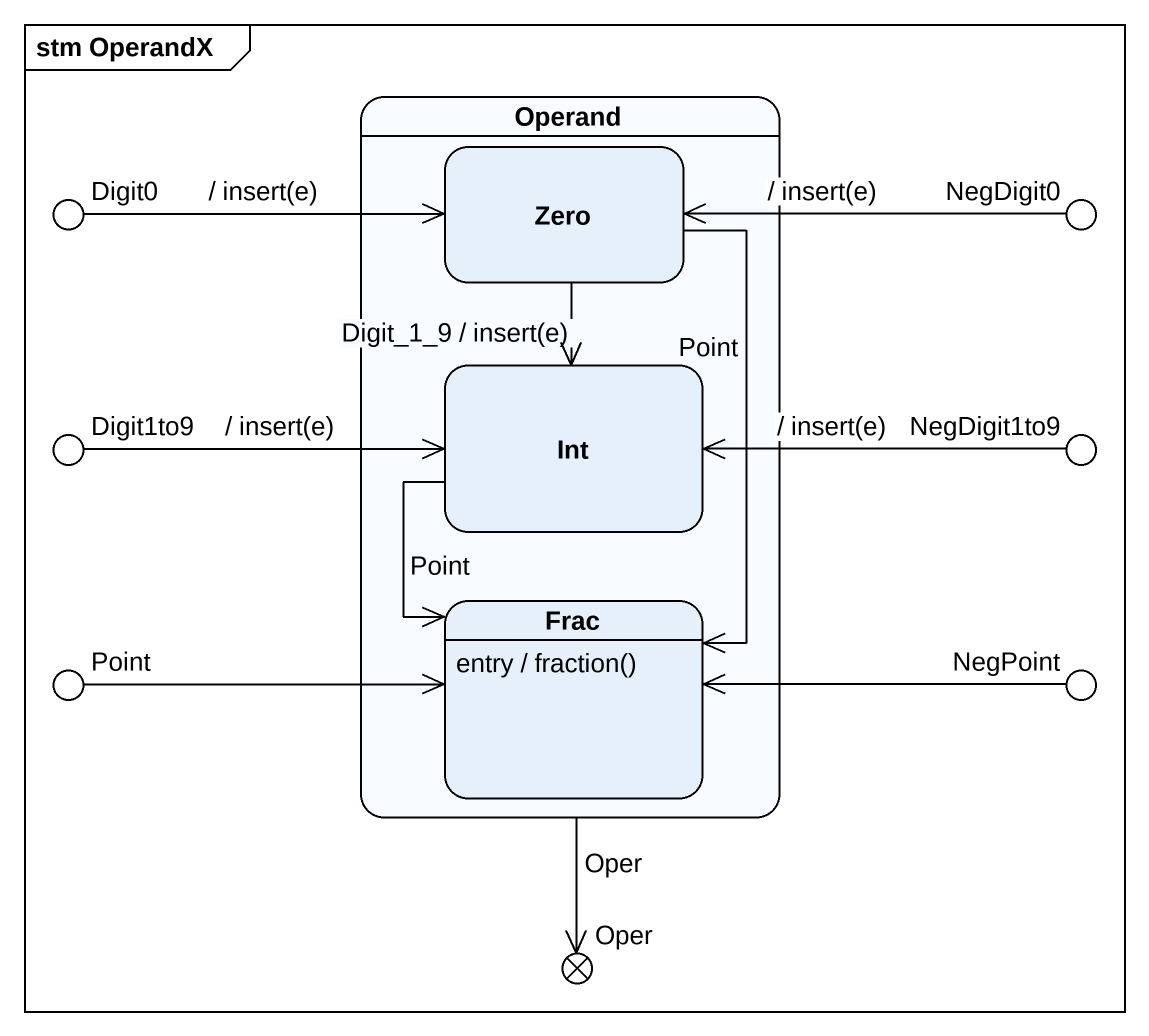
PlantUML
@startuml
mainframe stm OperandX
hide empty description
state Operand {
  state Zero
  state Int
  state Frac
  Frac : entry / fraction()
}
state Digit0 <<choice>>
state NegDigit0 <<choice>>
state Digit1to9 <<choice>>
state NegDigit1to9 <<choice>>
state Point <<choice>>
state NegPoint <<choice>>
state Oper <<choice>>
Operand --> Oper : Oper
Digit0 -right-> Zero : / insert(e)
Zero --> Int : Digit_1_9 / insert(e)
Zero --> Frac : Point
NegDigit0 -left-> Zero : / insert(e)
Int --> Frac : Point
Digit1to9 -right-> Int : / insert(e)
NegDigit1to9 -left-> Int : / insert(e)
Point -right-> Frac
NegPoint -left-> Frac
@enduml
